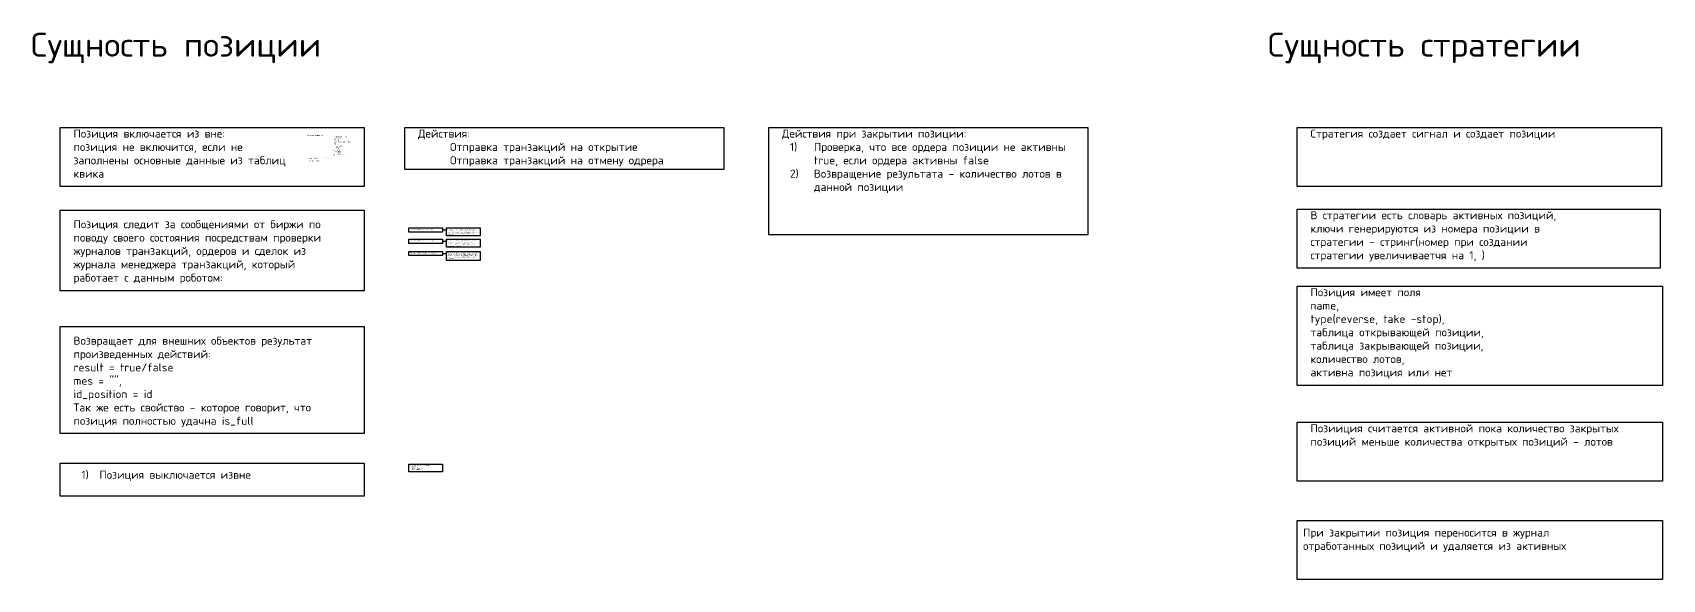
# Model space of a CAD drawing. Header units: metres. Extents: x 5387 to 32417, y 4252 to 8204.
# Drawn here: x 12134 to 14171, y 5706 to 6389 of the extents above; entities that cross this region are included whole.
import ezdxf

# ---------------------------------------------------------------- set-up
doc = ezdxf.new("R2010")
doc.units = ezdxf.units.M
doc.styles.get("Standard").update_dxf_attribs({"font": 'simplex.shx'})

msp = doc.modelspace()

# ---------------------------------------------------------------- linework, layer by layer
for points in [[(12168.4, 6270.3), (12548.1, 6270.3), (12548.1, 6196.6), (12168.4, 6196.6)], [(12599, 6270.3), (12997.7, 6270.3), (12997.7, 6217.7), (12599, 6217.7)], [(13053.8, 6270.3), (13452.5, 6270.3), (13452.5, 6136.2), (13053.8, 6136.2)], [(13714.4, 6270.3), (14169.6, 6270.3), (14169.6, 6196.6), (13714.4, 6196.6)], [(12168.4, 6166.9), (12548.1, 6166.9), (12548.1, 6066.1), (12168.4, 6066.1)], [(13714.4, 6168.4), (14168, 6168.4), (14168, 6094.7), (13714.4, 6094.7)], [(12604.1, 6144.8), (12646.2, 6144.8), (12646.2, 6139.5), (12604.1, 6139.5)], [(12651, 6144.8), (12693.1, 6144.8), (12693.1, 6134.8), (12651, 6134.8)], [(12604.1, 6130.6), (12646.2, 6130.6), (12646.2, 6125.4), (12604.1, 6125.4)], [(12604.1, 6115.4), (12646.2, 6115.4), (12646.2, 6110.2), (12604.1, 6110.2)], [(12651, 6130.6), (12693.1, 6130.6), (12693.1, 6120.6), (12651, 6120.6)], [(12651, 6115.4), (12693.1, 6115.4), (12693.1, 6104.2), (12651, 6104.2)], [(13714.4, 6072.1), (14170.8, 6072.1), (14170.8, 5948.1), (13714.4, 5948.1)], [(12168.4, 6021.6), (12548.1, 6021.6), (12548.1, 5888.2), (12168.4, 5888.2)], [(13714.4, 5902.3), (14170.8, 5902.3), (14170.8, 5828.6), (13714.4, 5828.6)], [(12168.4, 5851.2), (12548.1, 5851.2), (12548.1, 5810), (12168.4, 5810)], [(12604.1, 5849.9), (12646.2, 5849.9), (12646.2, 5840.3), (12604.1, 5840.3)], [(13714.4, 5779.6), (14170.8, 5779.6), (14170.8, 5706), (13714.4, 5706)]]:
    msp.add_lwpolyline(points, close=True)
at = {"flags": 128}
for points in [[(12376.1, 6168, 0, 10, 0), (12376.1, 6188, 0, 0, 0), (12376.1, 6193.9, 0, 0, 0)], [(12586.7, 6143.6, 0, 10, 0), (12566.7, 6143.6, 0, 0, 0), (12545.9, 6143.6, 0, 0, 0)], [(12548.9, 6108.9, 0, 10, 0), (12568.9, 6108.9, 0, 0, 0), (12589.7, 6108.9, 0, 0, 0)], [(12376.1, 6022, 0, 10, 0), (12376.1, 6042.1, 0, 0, 0), (12376.1, 6062.8, 0, 0, 0)], [(12376.1, 5851.6, 0, 10, 0), (12376.1, 5871.7, 0, 0, 0), (12376.1, 5889.2, 0, 0, 0)], [(12595.1, 5846, 0, 10, 0), (12575, 5846, 0, 0, 0), (12554.3, 5846, 0, 0, 0)]]:
    msp.add_lwpolyline(points, format="xyseb", dxfattribs=at)
for points in [[(12650.2, 6141.9), (12648.2, 6141.9), (12646.1, 6141.9)], [(12650.2, 6127.7), (12648.2, 6127.7), (12646.1, 6127.7)], [(12650.2, 6112.5), (12648.2, 6112.5), (12646.1, 6112.5)]]:
    msp.add_lwpolyline(points, dxfattribs=at)

# ---------------------------------------------------------------- texts
at = {"color": 1, "char_height": 30, "attachment_point": 1}
for s, insert in [('Сущность позиции', (12131.5, 6388.6)), ('Сущность стратегии', (13677.4, 6388.6))]:
    msp.add_mtext_dynamic_manual_height_columns(s, width=568.565, gutter_width=1, heights=[93.9], dxfattribs=dict(at, insert=insert))
at = {"attachment_point": 1}
for s, width, insert, char_height in [('Позиция включается из вне:\\Pпозиция не включится, если не заполнены основные данные из таблиц квика', 305.418, (12184.9, 6267.6), 10), ('PositionOne = Position:new(\\{\\P^I^I^I^I^I^I^I^Iid_position=tostring(os.time()),\\P^I^I^I^I^I^I^I^Iaccount=MyAccount,\\P^I^I^I^I^I^I^I^Iclass=Class, \\P^I^I^I^I^I^I^I^Isecurity=Emit,\\P^I^I^I^I^I^I^I^Isecurity_info=SECURITY_TABLE_1,\\P^I^I^I^I^I^I^I^Ilot=1,   \\P^I^I^I^I^I^I^I^Iside="b", \\P^I^I^I^I^I^I^I^Ienter_price=63075, \\P^I^I^I^I^I^I^I^Islippage=3,\\P^I^I^I^I^I^I^I^Istop_loss=20, \\P^I^I^I^I^I^I^I^Itake_profit=40, \\P^I^I^I^I^I^I^I^Iuse_stop=true, \\P^I^I^I^I^I^I^I^Iuse_take=true,\\P^I^I^I^I^I^I^I^Imarket_type="reverse"\\P^I^I^I^I^I^I^I^I\\}) \\P\\Plocal pos_activate = PositionOne.ActivatePosition()\\P^I^I\\Pis_run = pos_activate.result', 66.616, (12477.1, 6260.7), 1), ('Действия: \\P^IОтправка транзакций на открытие\\P^IОтправка транзакций на отмену одрера\\P^I', 390.089, (12615.5, 6267.6), 10), ('Действия при закрытии позиции:\\P\\pxi-3,l4,t4;1)^IПроверка, что все ордера позиции не активны true, если ордера активны false\\P2)^IВозвращение результата - количество лотов в данной позиции\\P\\pi0,l0,tz;^I', 390.089, (13070.3, 6267.6), 10), ('Стратегия создает сигнал и создает позиции', 305.418, (13730.9, 6267.6), 10), ('Позиция следит за сообщениями от биржи по поводу своего состояния посредствам проверки журналов транзакций, ордеров и сделок из журнала менеджера транзакций, который работает с данным роботом:', 355.863, (12184.9, 6154.4), 10), ('В стратегии есть словарь активных позиций, ключи генерируются из номера позиции в стратегии - стринг(номер при создании стратегии увеличиваетчя на 1, )', 372.456, (13730.9, 6165.7), 10), ('Проверяет журнал необработанных сделок ', 305.418, (12605.8, 6143.5), 1), ('\\pxt61;Если находит свою сделку, забирает ее к себе в словарь сделок по данному ордеру, перекладывает в журнал обработанных сделок менеджера транзакций и удаляет ее из журнала необработанных сделок менеджера\\P\\ptz; ', 39.961, (12652.6, 6143.5), 1), ('Проверяет журнал необработанных ордеров ', 305.418, (12605.8, 6129.4), 1), ('Проверяет журнал не обработанных транзакций ', 305.418, (12605.8, 6114.2), 1), ('\\pxt61;Если находит свои ордера, забирает ее к себе в таблицу этого ордера, перекладывает в журнал обработанных ордеров менеджера транзакций и удаляет ее из журнала необработанных ордеров менеджера транзакций\\P\\ptz; ', 39.961, (12652.6, 6129.4), 1), ('\\pxt61;Если находит свою транзакцию, забирает ее к себе в таблицу этой транзакции, перекладывает в журнал обработанных транзакций менеджера транзакций и удаляет ее из журнала необработанных транзакций менеджера\\P\\ptz; ', 39.961, (12652.6, 6114.2), 1), ('Позиция имеет поля \\Pname, \\Ptype(reverse, take -stop), \\Pтаблица открывающей позиции, \\Pтаблица закрывающей позиции, \\Pколичество лотов, \\Pактивна позиция или нет', 516.088, (13730.9, 6069.5), 10), ('Возвращает для внешних объектов результат произведенных действий: \\Presult = true/false\\Pmes = "", \\Pid_position = id\\PТак же есть свойство - которое говорит, что позиция полностью удачна is_full', 355.863, (12184.9, 6009), 10), ('Позииция считается активной пока количество закрытых позиций меньше количества открытых позиций - лотов', 434.288, (13730.9, 5899.6), 10), ('Если транзакция вернула плохой код \\Presult=true, \\Pprivate.is_active=false\\Pprivate.is_full=true ', 36.899, (12605.8, 5848.6), 1), ('\\pxi-2.2381,l3.2381,t3.2381;1)^IПозиция выключается извне', 355.863, (12184.9, 5841.6), 10), ('При закрытии позиция переносится в журнал отработанных позиций и удаляется из активных', 434.394, (13721.7, 5769.4), 10)]:
    msp.add_mtext_dynamic_manual_height_columns(s, width=width, gutter_width=1, heights=[0], dxfattribs=dict(at, insert=insert, char_height=char_height))

doc.saveas('drawing.dxf')
